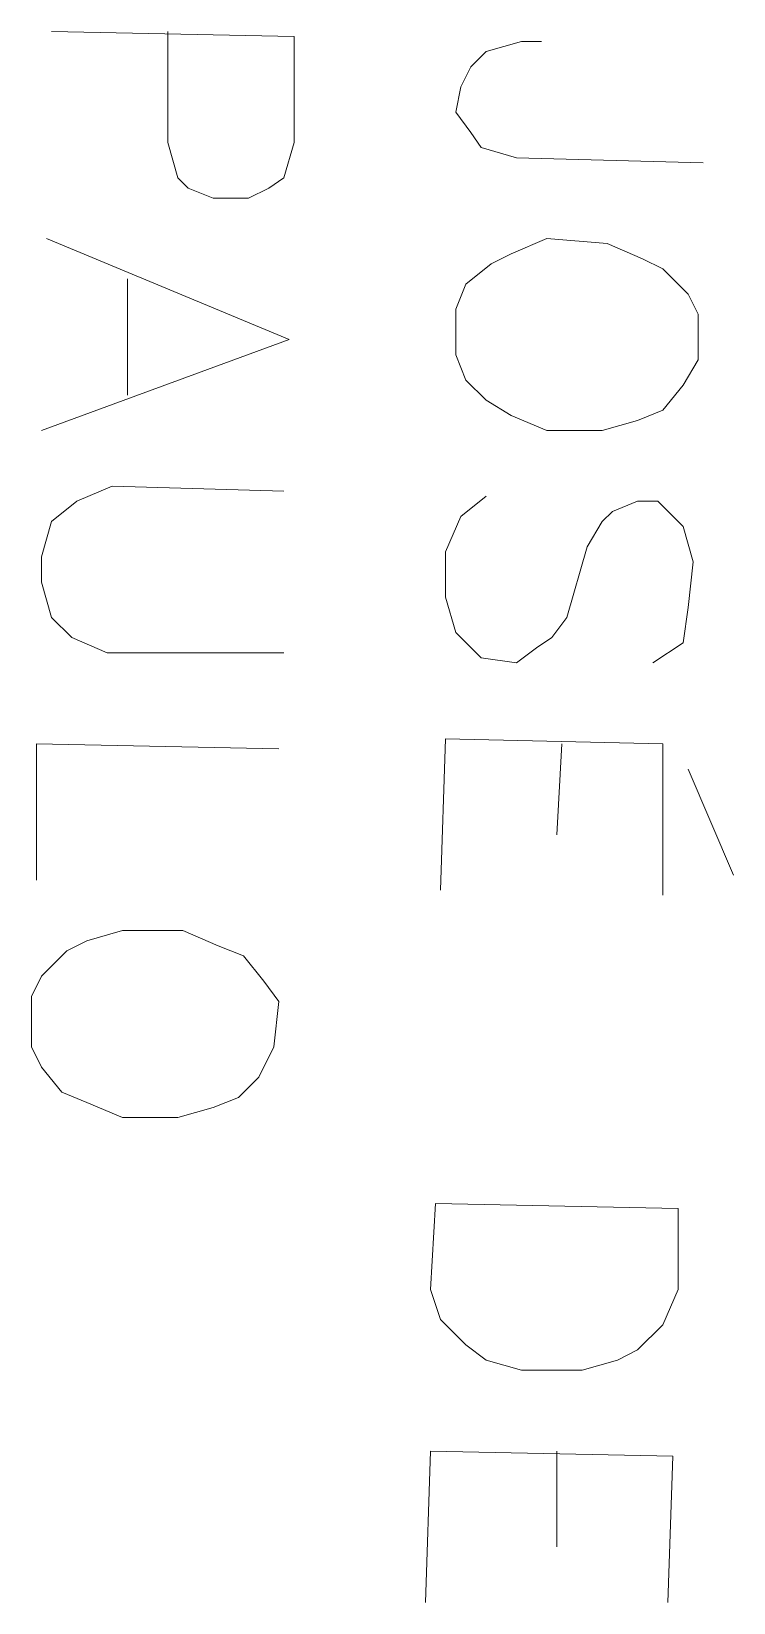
# Model space of a CAD drawing. Header units: millimetres. Extents: x 2928 to 3112, y 1220 to 1280.
# Drawn here: x 2999.995 to 3000.459, y 1267.674 to 1268.711 of the extents above; entities that cross this region are included whole.
import ezdxf

# ---------------------------------------------------------------- set-up
doc = ezdxf.new("R2010")
doc.units = ezdxf.units.MM

msp = doc.modelspace()

# ---------------------------------------------------------------- linework, layer by layer
at = {"color": 7, "linetype": 'Continuous', "lineweight": 9, "true_color": 0x000007}
for points in [[(3000.00882, 1268.71068), (3000.16882, 1268.70735), (3000.16882, 1268.63735), (3000.16216, 1268.61401), (3000.15216, 1268.60735), (3000.13882, 1268.60068), (3000.11549, 1268.60068), (3000.09882, 1268.60735), (3000.09216, 1268.61401), (3000.08549, 1268.63735), (3000.08549, 1268.71068)], [(3000.43883, 1268.62401), (3000.31549, 1268.62735), (3000.29216, 1268.63401), (3000.28549, 1268.64401), (3000.27549, 1268.65735), (3000.27883, 1268.67401), (3000.28549, 1268.68735), (3000.29549, 1268.69735), (3000.31883, 1268.70401), (3000.33216, 1268.70401)], [(3000.00549, 1268.57401), (3000.16549, 1268.50734), (3000.00216, 1268.44734)], [(3000.05882, 1268.54734), (3000.05882, 1268.47068), (3000.05882, 1268.47068)], [(3000.16216, 1268.40734), (3000.04882, 1268.41068), (3000.02549, 1268.40068), (3000.00882, 1268.38734), (3000.00216, 1268.36401), (3000.00216, 1268.34734), (3000.00882, 1268.32401), (3000.02216, 1268.31067), (3000.04549, 1268.30067), (3000.16216, 1268.30067)], [(3000.40549, 1268.29401), (3000.42549, 1268.30734), (3000.42883, 1268.33067), (3000.43216, 1268.36067), (3000.42549, 1268.38401), (3000.40883, 1268.40068), (3000.39549, 1268.40068), (3000.37883, 1268.39401), (3000.37216, 1268.38734), (3000.36216, 1268.37068), (3000.34883, 1268.32401), (3000.33883, 1268.31067), (3000.32883, 1268.30401), (3000.31549, 1268.29401), (3000.29216, 1268.29734), (3000.27549, 1268.31401), (3000.26883, 1268.33734), (3000.26883, 1268.36734), (3000.27883, 1268.39068), (3000.29549, 1268.40401)], [(3000.15882, 1268.23734), (2999.99882, 1268.24067), (2999.99882, 1268.15067)], [(3000.41216, 1268.14067), (3000.41216, 1268.24067), (3000.26883, 1268.24401), (3000.26549, 1268.14401)], [(3000.34549, 1268.24067), (3000.34216, 1268.18067), (3000.34216, 1268.18067)], [(3000.42883, 1268.22401), (3000.45883, 1268.15401), (3000.45883, 1268.15401)], [(3000.25883, 1267.774), (3000.25549, 1267.674), (3000.25549, 1267.674)], [(3000.25883, 1267.774), (3000.41883, 1267.77067), (3000.41549, 1267.674)], [(3000.34216, 1267.774), (3000.34216, 1267.71067), (3000.34216, 1267.71067)]]:
    msp.add_lwpolyline(points, dxfattribs=at)
for points in [[(3000.4355, 1268.52401), (3000.42883, 1268.53734), (3000.41216, 1268.55401), (3000.39883, 1268.56068), (3000.37549, 1268.57068), (3000.33549, 1268.57401), (3000.31216, 1268.56401), (3000.29883, 1268.55734), (3000.28216, 1268.54401), (3000.27549, 1268.52734), (3000.27549, 1268.49734), (3000.28216, 1268.48068), (3000.29549, 1268.46734), (3000.31216, 1268.45734), (3000.33549, 1268.44734), (3000.37216, 1268.44734), (3000.39549, 1268.45401), (3000.41216, 1268.46068), (3000.42549, 1268.47734), (3000.4355, 1268.49401)], [(3000.15882, 1268.07067), (3000.14882, 1268.084), (3000.13549, 1268.10067), (3000.11882, 1268.10734), (3000.09549, 1268.11734), (3000.05549, 1268.11734), (3000.03216, 1268.11067), (3000.01882, 1268.104), (3000.00216, 1268.08734), (2999.99549, 1268.074), (2999.99549, 1268.04067), (3000.00216, 1268.02734), (3000.01549, 1268.01067), (3000.03216, 1268.004), (3000.05549, 1267.994), (3000.09216, 1267.994), (3000.11549, 1268.00067), (3000.13216, 1268.00734), (3000.14549, 1268.02067), (3000.15549, 1268.04067)], [(3000.26216, 1267.93734), (3000.42216, 1267.934), (3000.42216, 1267.88067), (3000.41216, 1267.85733), (3000.39549, 1267.84067), (3000.38216, 1267.834), (3000.35883, 1267.82733), (3000.31883, 1267.82733), (3000.29549, 1267.834), (3000.28216, 1267.844), (3000.26549, 1267.86067), (3000.25883, 1267.88067)]]:
    msp.add_lwpolyline(points, close=True, dxfattribs=at)

doc.saveas('drawing.dxf')
